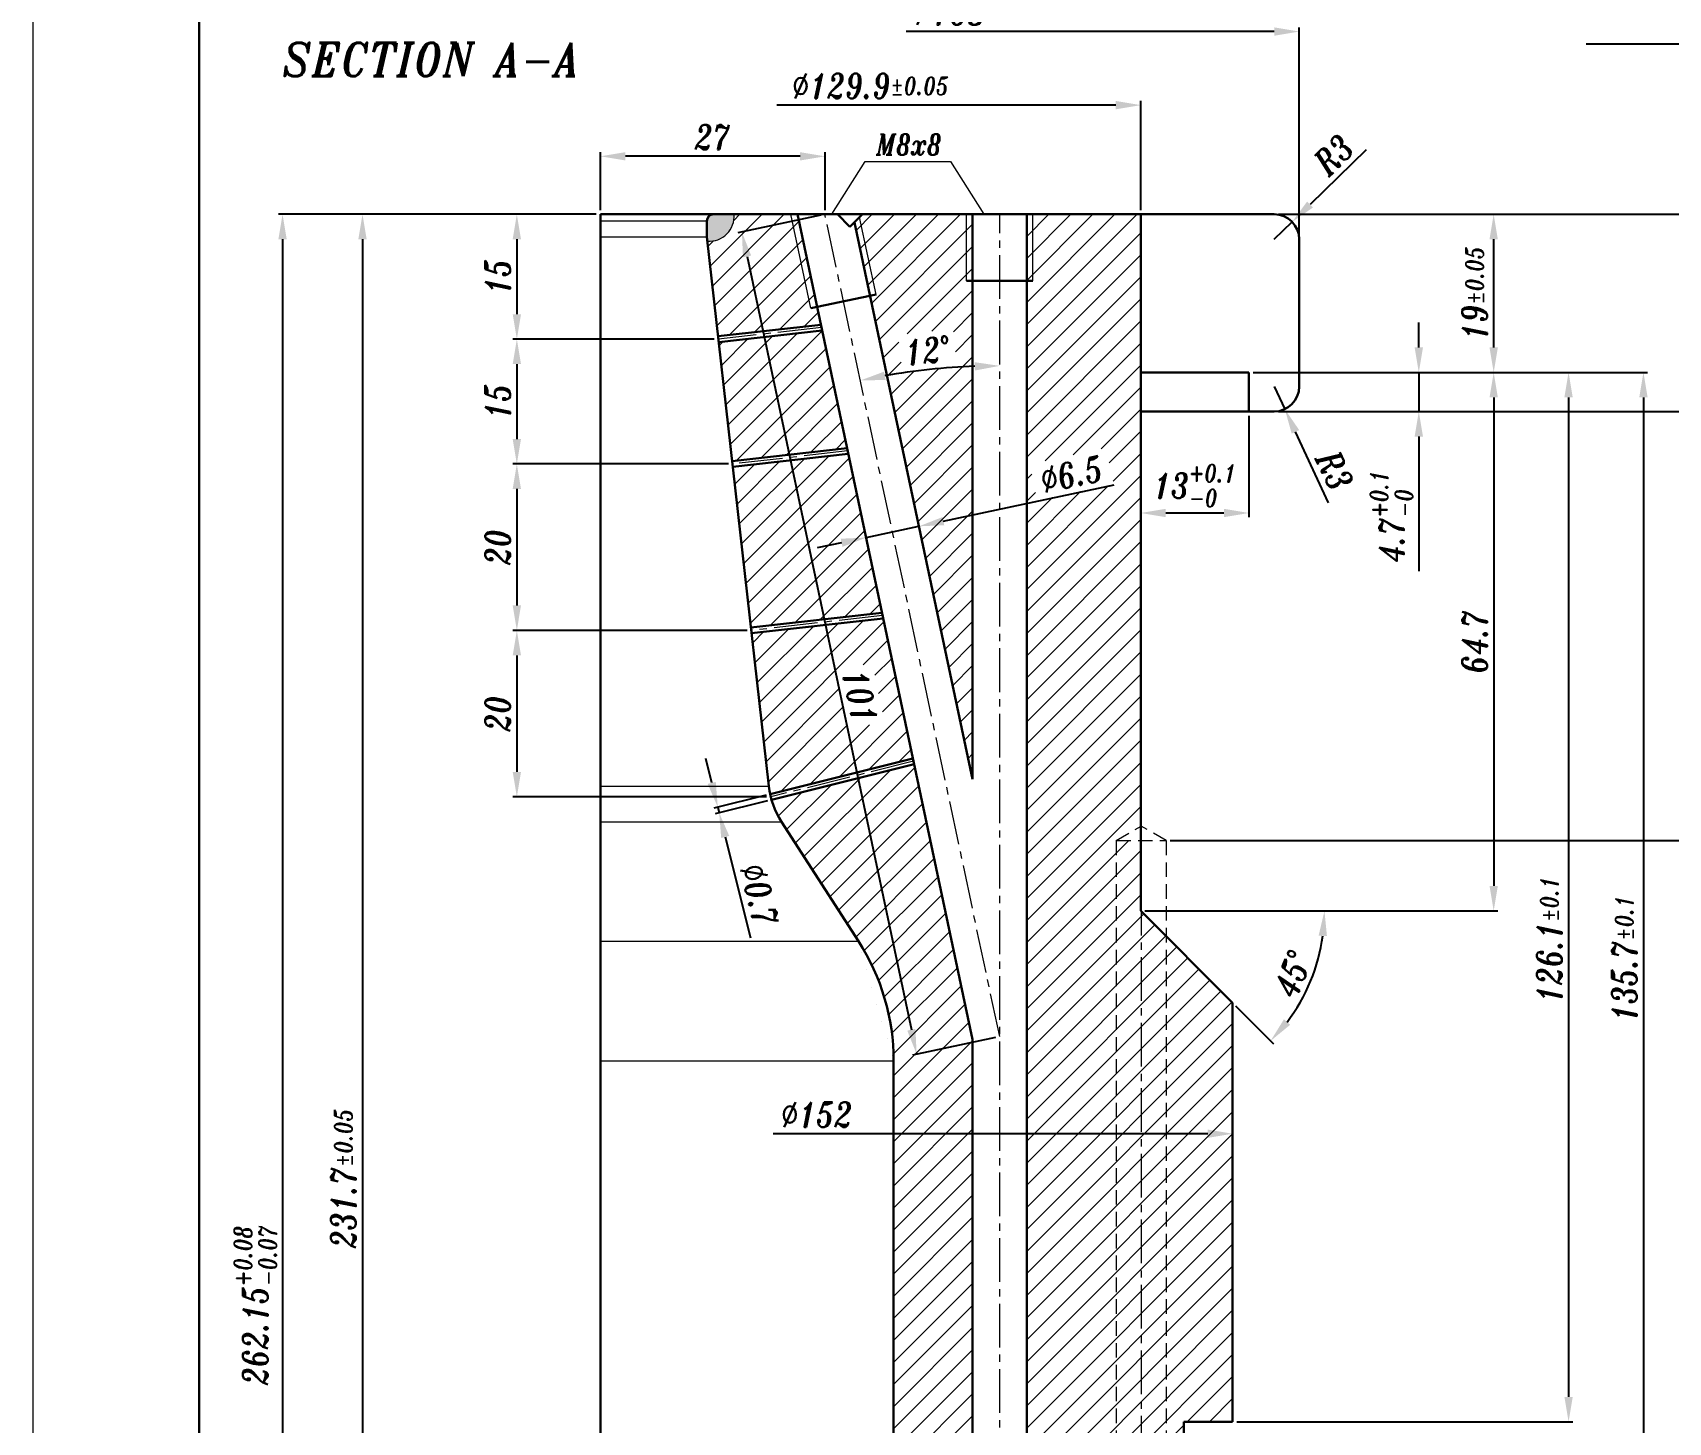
# Model space of a CAD drawing. Extents: x 11 to 1146, y -94 to 506.
# Drawn here: x 11.5 to 208.1, y 134.3 to 301.3 of the extents above; entities that cross this region are included whole.
import ezdxf
from ezdxf import colors
from ezdxf.entities.mleader import LeaderData, LeaderLine
from ezdxf.math import Vec2, Vec3

# ---------------------------------------------------------------- set-up
doc = ezdxf.new("R2010")
doc.units = 0
doc.header["$LTSCALE"] = 7
doc.header["$MEASUREMENT"] = 0
doc.linetypes.add('CENTER2', pattern=[1.125, 0.75, -0.125, 0.125, -0.125])
doc.linetypes.add('HIDDEN', pattern=[0.375, 0.25, -0.125])
doc.layers.get('0').update_dxf_attribs({"linetype": 'CONTINUOUS', "lineweight": 15})
for name, color, linetype, lineweight in [('1', 1, 'CENTER2', 15), ('2', 2, 'HIDDEN', 15), ('3', 3, 'CONTINUOUS', 30), ('8', 252, 'CONTINUOUS', 15), ('ENGLISH', 252, 'CONTINUOUS', 18)]:
    doc.layers.add(name, color=color, linetype=linetype, lineweight=lineweight)
doc.styles.add('ITALICT', font='ITALICT.shx', dxfattribs={"width": 0.8, "height": 3})
doc.styles.get("Standard").update_dxf_attribs({"font": 'isocp.shx', "height": 3})
doc.dimstyles.get("Standard").update_dxf_attribs({"dimtxt": 3, "dimasz": 3, "dimexe": 0.5, "dimexo": 0.5, "dimgap": 0.8, "dimtad": 1, "dimdsep": 46, "dimtxsty": 'ITALICT', "dimcen": 0.09, "dimazin": 2, "dimtfac": 1, "dimtmove": 0, "dimatfit": 3, "dimfxl": 1, "dimtolj": 1, "dimtzin": 0, "dimarcsym": 0})

# ---------------------------------------------------------------- blocks, each defined once
blk = doc.blocks.new('*D13')
at = {"color": 0, "lineweight": -2, "transparency": 16777216}
for p, q in [((79.23, 279.47), (69.19, 279.47)), ((69.69, 276.47), (69.69, 267.47)), ((93.41, 264.47), (69.19, 264.47))]:
    blk.add_line(p, q, dxfattribs=at)
at = {"color": 0, "transparency": 16777216}
for points in [[(69.19, 276.47), (70.19, 276.47), (69.69, 279.47)], [(69.19, 267.47), (70.19, 267.47), (69.69, 264.47)]]:
    blk.add_solid(points, dxfattribs=at)
at = {"color": 0, "transparency": 16777216, "insert": (67.39, 271.97), "char_height": 3, "attachment_point": 5, "rotation": 90, "style": 'ITALICT'}
blk.add_mtext('\\A1;15', dxfattribs=at)
blk = doc.blocks.new('*D14')
at = {"color": 0, "lineweight": -2, "transparency": 16777216}
for p, q in [((93.41, 264.47), (69.19, 264.47)), ((69.69, 261.47), (69.69, 252.47)), ((95.11, 249.47), (69.19, 249.47))]:
    blk.add_line(p, q, dxfattribs=at)
at = {"color": 0, "transparency": 16777216}
for points in [[(69.19, 261.47), (70.19, 261.47), (69.69, 264.47)], [(69.19, 252.47), (70.19, 252.47), (69.69, 249.47)]]:
    blk.add_solid(points, dxfattribs=at)
at = {"color": 0, "transparency": 16777216, "insert": (67.39, 256.97), "char_height": 3, "attachment_point": 5, "rotation": 90, "style": 'ITALICT'}
blk.add_mtext('\\A1;15', dxfattribs=at)
blk = doc.blocks.new('*D15')
at = {"color": 0, "lineweight": -2, "transparency": 16777216}
for p, q in [((95.11, 249.47), (69.19, 249.47)), ((69.69, 246.47), (69.69, 232.47)), ((97.37, 229.47), (69.19, 229.47))]:
    blk.add_line(p, q, dxfattribs=at)
at = {"color": 0, "transparency": 16777216}
for points in [[(69.19, 246.47), (70.19, 246.47), (69.69, 249.47)], [(69.19, 232.47), (70.19, 232.47), (69.69, 229.47)]]:
    blk.add_solid(points, dxfattribs=at)
at = {"color": 0, "transparency": 16777216, "insert": (67.39, 239.47), "char_height": 3, "attachment_point": 5, "rotation": 90, "style": 'ITALICT'}
blk.add_mtext('\\A1;20', dxfattribs=at)
blk = doc.blocks.new('*D16')
at = {"color": 0, "lineweight": -2, "transparency": 16777216}
for p, q in [((97.37, 229.47), (69.19, 229.47)), ((69.69, 226.47), (69.69, 212.47)), ((99.71, 209.47), (69.19, 209.47))]:
    blk.add_line(p, q, dxfattribs=at)
at = {"color": 0, "transparency": 16777216}
for points in [[(69.19, 226.47), (70.19, 226.47), (69.69, 229.47)], [(69.19, 212.47), (70.19, 212.47), (69.69, 209.47)]]:
    blk.add_solid(points, dxfattribs=at)
at = {"color": 0, "transparency": 16777216, "insert": (67.39, 219.47), "char_height": 3, "attachment_point": 5, "rotation": 90, "style": 'ITALICT'}
blk.add_mtext('\\A1;20', dxfattribs=at)
blk = doc.blocks.new('*D19')
at = {"color": 0, "lineweight": -2, "transparency": 16777216}
for p, q in [((157.68, 255.27), (157.68, 243.08)), ((147.68, 243.58), (154.68, 243.58))]:
    blk.add_line(p, q, dxfattribs=at)
at = {"color": 0, "transparency": 16777216}
for points in [[(147.68, 244.08), (147.68, 243.08), (144.68, 243.58)], [(154.68, 244.08), (154.68, 243.08), (157.68, 243.58)]]:
    blk.add_solid(points, dxfattribs=at)
at = {"color": 0, "transparency": 16777216, "insert": (151.18, 246.87), "char_height": 3, "attachment_point": 5, "style": 'ITALICT'}
blk.add_mtext('\\A1;13{}{\\H0.71x;\\C3;\\S+0.1^ -0;}', dxfattribs=at)
blk = doc.blocks.new('*D20')
at = {"color": 0, "lineweight": -2, "transparency": 16777216}
for p, q in [((171.77, 287.2), (165.03, 280.65)), ((160.73, 276.47), (162.88, 278.56))]:
    blk.add_line(p, q, dxfattribs=at)
at = {"color": 0, "transparency": 16777216}
blk.add_solid([(164.68, 281.01), (165.38, 280.29), (162.88, 278.56)], dxfattribs=at)
at = {"color": 0, "transparency": 16777216, "insert": (167.87, 286.62), "char_height": 3, "attachment_point": 5, "rotation": 44.194, "style": 'ITALICT'}
blk.add_mtext('\\A1;R3', dxfattribs=at)
blk = doc.blocks.new('*D21')
at = {"color": 0, "lineweight": -2, "transparency": 16777216}
for p, q in [((160.73, 258.77), (162, 256.05)), ((167.26, 244.82), (163.27, 253.34))]:
    blk.add_line(p, q, dxfattribs=at)
at = {"color": 0, "transparency": 16777216}
blk.add_solid([(163.72, 253.55), (162.82, 253.12), (162, 256.05)], dxfattribs=at)
at = {"color": 0, "transparency": 16777216, "insert": (167.98, 248.7), "char_height": 3, "attachment_point": 5, "rotation": 295.1049, "style": 'ITALICT'}
blk.add_mtext('\\A1;R3', dxfattribs=at)
blk = doc.blocks.new('*D22')
at = {"color": 0, "lineweight": -2, "transparency": 16777216}
for p, q in [((178.1, 263.47), (178.1, 266.47)), ((158.18, 260.47), (178.6, 260.47)), ((178.1, 260.47), (178.1, 255.77)), ((161.23, 255.77), (178.6, 255.77)), ((178.1, 252.77), (178.1, 236.58))]:
    blk.add_line(p, q, dxfattribs=at)
at = {"color": 0, "transparency": 16777216}
for points in [[(177.6, 263.47), (178.6, 263.47), (178.1, 260.47)], [(177.6, 252.77), (178.6, 252.77), (178.1, 255.77)]]:
    blk.add_solid(points, dxfattribs=at)
at = {"color": 0, "transparency": 16777216, "insert": (174.82, 243.17), "char_height": 3, "attachment_point": 5, "rotation": 90, "style": 'ITALICT'}
blk.add_mtext('\\A1;4.7{}{\\H0.71x;\\C3;\\S+0.1^ -0;}', dxfattribs=at)
blk = doc.blocks.new('*D23')
at = {"color": 0, "lineweight": -2, "transparency": 16777216}
for p, q in [((161.23, 279.47), (214.6, 279.47)), ((214.1, 276.47), (214.1, 258.77)), ((161.23, 255.77), (214.6, 255.77))]:
    blk.add_line(p, q, dxfattribs=at)
at = {"color": 0, "transparency": 16777216}
for points in [[(213.6, 276.47), (214.6, 276.47), (214.1, 279.47)], [(213.6, 258.77), (214.6, 258.77), (214.1, 255.77)]]:
    blk.add_solid(points, dxfattribs=at)
at = {"color": 0, "transparency": 16777216, "insert": (211.8, 267.62), "char_height": 3, "attachment_point": 5, "rotation": 90, "style": 'ITALICT'}
blk.add_mtext('\\A1;23.7{}{\\H0.71x;\\C3;%%p0.05}', dxfattribs=at)
blk = doc.blocks.new('*D24')
at = {"color": 0, "lineweight": -2, "transparency": 16777216}
for p, q in [((158.18, 260.47), (187.6, 260.47)), ((187.1, 257.47), (187.1, 198.77)), ((145.18, 195.77), (187.6, 195.77))]:
    blk.add_line(p, q, dxfattribs=at)
at = {"color": 0, "transparency": 16777216}
for points in [[(186.6, 257.47), (187.6, 257.47), (187.1, 260.47)], [(186.6, 198.77), (187.6, 198.77), (187.1, 195.77)]]:
    blk.add_solid(points, dxfattribs=at)
at = {"color": 0, "transparency": 16777216, "insert": (184.8, 228.12), "char_height": 3, "attachment_point": 5, "rotation": 90, "style": 'ITALICT'}
blk.add_mtext('\\A1;64.7', dxfattribs=at)
blk = doc.blocks.new('*D25')
at = {"color": 0, "lineweight": -2, "transparency": 16777216}
for p, q in [((155.79, 195.77), (167.26, 195.77)), ((156.08, 184.36), (160.65, 179.8))]:
    blk.add_line(p, q, dxfattribs=at)
blk.add_arc((144.68, 195.77), 22.09, 322.7882, 352.2118, dxfattribs=at)
at = {"color": 0, "transparency": 16777216}
for points in [[(166.06, 192.81), (167.06, 192.74), (166.76, 195.77)], [(162.64, 182.08), (161.89, 182.74), (160.29, 180.15)]]:
    blk.add_solid(points, dxfattribs=at)
at = {"color": 0, "transparency": 16777216, "insert": (162.96, 188.2), "char_height": 3, "attachment_point": 5, "rotation": 67.5, "style": 'ITALICT'}
blk.add_mtext('\\A1;45°', dxfattribs=at)
blk = doc.blocks.new('*D26')
at = {"color": 0, "lineweight": -2, "transparency": 16777216}
for p, q in [((158.18, 260.47), (196.6, 260.47)), ((196.1, 257.47), (196.1, 137.37)), ((156.23, 134.37), (196.6, 134.37))]:
    blk.add_line(p, q, dxfattribs=at)
at = {"color": 0, "transparency": 16777216}
for points in [[(195.6, 257.47), (196.6, 257.47), (196.1, 260.47)], [(195.6, 137.37), (196.6, 137.37), (196.1, 134.37)]]:
    blk.add_solid(points, dxfattribs=at)
at = {"color": 0, "transparency": 16777216, "insert": (193.8, 192.31), "char_height": 3, "attachment_point": 5, "rotation": 90, "style": 'ITALICT'}
blk.add_mtext('\\A1;126.1{}{\\H0.71x;\\C3;%%p0.1}', dxfattribs=at)
blk = doc.blocks.new('*D27')
at = {"color": 0, "lineweight": -2, "transparency": 16777216}
for p, q in [((158.18, 260.47), (205.6, 260.47)), ((205.1, 257.47), (205.1, 127.77)), ((165.38, 124.77), (205.6, 124.77))]:
    blk.add_line(p, q, dxfattribs=at)
at = {"color": 0, "transparency": 16777216}
for points in [[(204.6, 257.47), (205.6, 257.47), (205.1, 260.47)], [(204.6, 127.77), (205.6, 127.77), (205.1, 124.77)]]:
    blk.add_solid(points, dxfattribs=at)
at = {"color": 0, "transparency": 16777216, "insert": (202.8, 190.04), "char_height": 3, "attachment_point": 5, "rotation": 90, "style": 'ITALICT'}
blk.add_mtext('\\A1;135.7{}{\\H0.71x;\\C3;%%p0.1}', dxfattribs=at)
blk = doc.blocks.new('*D29')
at = {"color": 0, "lineweight": -2, "transparency": 16777216}
for p, q in [((74.19, 279.47), (50.64, 279.47)), ((51.14, 276.47), (51.14, 50.77)), ((79.23, 47.77), (50.64, 47.77))]:
    blk.add_line(p, q, dxfattribs=at)
at = {"color": 0, "transparency": 16777216}
for points in [[(50.64, 276.47), (51.64, 276.47), (51.14, 279.47)], [(50.64, 50.77), (51.64, 50.77), (51.14, 47.77)]]:
    blk.add_solid(points, dxfattribs=at)
at = {"color": 0, "transparency": 16777216, "insert": (48.84, 163.62), "char_height": 3, "attachment_point": 5, "rotation": 90, "style": 'ITALICT'}
blk.add_mtext('\\A1;231.7{}{\\H0.71x;\\C3;%%p0.05}', dxfattribs=at)
blk = doc.blocks.new('*D43')
at = {"color": 0, "lineweight": -2, "transparency": 16777216}
for p, q in [((50.64, 279.47), (41.03, 279.47)), ((41.53, 276.47), (41.53, 20.32)), ((79.23, 17.32), (41.03, 17.32))]:
    blk.add_line(p, q, dxfattribs=at)
at = {"color": 0, "transparency": 16777216}
for points in [[(41.03, 276.47), (42.03, 276.47), (41.53, 279.47)], [(41.03, 20.32), (42.03, 20.32), (41.53, 17.32)]]:
    blk.add_solid(points, dxfattribs=at)
at = {"color": 0, "transparency": 16777216, "insert": (38.25, 148.39), "char_height": 3, "attachment_point": 5, "rotation": 90, "style": 'ITALICT'}
blk.add_mtext('\\A1;262.15{}{\\H0.71x;\\C3;\\S+0.08^ -0.07;}', dxfattribs=at)
blk = doc.blocks.new('*D45')
at = {"color": 0, "lineweight": -2, "transparency": 16777216}
blk.add_line((152.73, 168.99), (100.49, 168.99), dxfattribs=at)
at = {"color": 0, "transparency": 16777216}
blk.add_solid([(152.73, 169.49), (152.73, 168.49), (155.73, 168.99)], dxfattribs=at)
at = {"color": 0, "transparency": 16777216, "insert": (105.74, 171.29), "char_height": 3, "attachment_point": 5, "style": 'ITALICT'}
blk.add_mtext('\\A1;%%c152', dxfattribs=at)
blk = doc.blocks.new('*D46')
at = {"color": 0, "lineweight": -2, "transparency": 16777216}
for p, q in [((144.68, 279.97), (144.68, 293.09)), ((141.68, 292.59), (100.93, 292.59))]:
    blk.add_line(p, q, dxfattribs=at)
at = {"color": 0, "transparency": 16777216}
blk.add_solid([(141.68, 293.09), (141.68, 292.09), (144.68, 292.59)], dxfattribs=at)
at = {"color": 0, "transparency": 16777216, "insert": (112.2, 294.89), "char_height": 3, "attachment_point": 5, "style": 'ITALICT'}
blk.add_mtext('\\A1;%%c129.9{}{\\H0.71x;\\C3;%%p0.05}', dxfattribs=at)
blk = doc.blocks.new('*D47')
at = {"color": 0, "lineweight": -2, "transparency": 16777216}
for p, q in [((160.73, 301.43), (116.47, 301.43)), ((163.73, 276.97), (163.73, 301.93))]:
    blk.add_line(p, q, dxfattribs=at)
at = {"color": 0, "transparency": 16777216}
blk.add_solid([(160.73, 301.93), (160.73, 300.93), (163.73, 301.43)], dxfattribs=at)
at = {"color": 0, "transparency": 16777216, "insert": (121.73, 303.73), "char_height": 3, "attachment_point": 5, "style": 'ITALICT'}
blk.add_mtext('\\A1;%%c168', dxfattribs=at)
blk = doc.blocks.new('*D48')
at = {"color": 0, "lineweight": -2, "transparency": 16777216}
for p, q in [((79.73, 279.97), (79.73, 286.94)), ((103.73, 286.44), (82.73, 286.44)), ((106.73, 279.97), (106.73, 286.94))]:
    blk.add_line(p, q, dxfattribs=at)
at = {"color": 0, "transparency": 16777216}
for points in [[(82.73, 286.94), (82.73, 285.94), (79.73, 286.44)], [(103.73, 286.94), (103.73, 285.94), (106.73, 286.44)]]:
    blk.add_solid(points, dxfattribs=at)
at = {"color": 0, "transparency": 16777216, "insert": (93.23, 288.74), "char_height": 3, "attachment_point": 5, "style": 'ITALICT'}
blk.add_mtext('\\A1;27', dxfattribs=at)
blk = doc.blocks.new('*D58')
at = {"color": 0, "lineweight": -2, "transparency": 16777216}
for p, q in [((106.24, 279.36), (96.25, 277.24)), ((97.36, 274.41), (117.11, 181.48)), ((127.24, 180.57), (117.25, 178.44))]:
    blk.add_line(p, q, dxfattribs=at)
at = {"color": 0, "transparency": 16777216}
for points in [[(97.85, 274.51), (96.87, 274.31), (96.74, 277.34)], [(117.6, 181.59), (116.62, 181.38), (117.74, 178.55)]]:
    blk.add_solid(points, dxfattribs=at)
at = {"color": 0, "transparency": 16777216, "insert": (110.94, 221.58), "char_height": 3, "attachment_point": 5, "rotation": 282, "style": 'ITALICT'}
blk.add_mtext('\\A1;101', dxfattribs=at)
blk = doc.blocks.new('*D71')
at = {"color": 0, "lineweight": -2, "transparency": 16777216}
for p, q in [((161.23, 279.47), (187.6, 279.47)), ((187.1, 263.47), (187.1, 276.47)), ((158.18, 260.47), (187.6, 260.47))]:
    blk.add_line(p, q, dxfattribs=at)
at = {"color": 0, "transparency": 16777216}
for points in [[(186.6, 276.47), (187.6, 276.47), (187.1, 279.47)], [(186.6, 263.47), (187.6, 263.47), (187.1, 260.47)]]:
    blk.add_solid(points, dxfattribs=at)
at = {"color": 0, "transparency": 16777216, "insert": (184.8, 269.97), "char_height": 3, "attachment_point": 5, "rotation": 90, "style": 'ITALICT'}
blk.add_mtext('\\A1;19{}{\\H0.71x;\\C3;%%p0.05}', dxfattribs=at)
blk = doc.blocks.new('*D94')
at = {"color": 0, "lineweight": -2, "transparency": 16777216}
for p, q in [((148.23, 204.22), (212.8, 204.22)), ((212.3, 20.32), (212.3, 201.22)), ((147.38, 17.32), (212.8, 17.32))]:
    blk.add_line(p, q, dxfattribs=at)
at = {"color": 0, "transparency": 16777216}
for points in [[(211.8, 201.22), (212.8, 201.22), (212.3, 204.22)], [(211.8, 20.32), (212.8, 20.32), (212.3, 17.32)]]:
    blk.add_solid(points, dxfattribs=at)
at = {"color": 0, "transparency": 16777216, "insert": (210, 106.26), "char_height": 3, "attachment_point": 5, "rotation": 90, "style": 'ITALICT'}
blk.add_mtext('\\A1;186.9', dxfattribs=at)
blk = doc.blocks.new('*D106')
at = {"color": 0, "linetype": 'ByBlock', "lineweight": -2, "transparency": 16777216}
blk.add_arc((127.73, 180.67), 80.59, 92.1331, 99.8669, dxfattribs=at)
at = {"color": 0, "transparency": 16777216}
for points in [[(124.72, 261.7), (124.74, 260.7), (127.73, 261.26)], [(114.01, 259.57), (113.82, 260.56), (110.97, 259.5)]]:
    blk.add_solid(points, dxfattribs=at)
at = {"color": 0, "transparency": 16777216, "insert": (119.06, 263.1), "char_height": 3, "attachment_point": 5, "rotation": 6, "style": 'ITALICT'}
blk.add_mtext('\\A1;12°', dxfattribs=at)
blk = doc.blocks.new('*D107')
at = {"color": 0, "linetype": 'ByBlock', "lineweight": -2, "transparency": 16777216}
for p, q in [((93.11, 211.15), (92.39, 214.06)), ((99.65, 209.69), (93.36, 208.12)), ((99.82, 209.01), (93.53, 207.44)), ((93.84, 208.24), (94.01, 207.56)), ((94.74, 204.65), (97.76, 192.54))]:
    blk.add_line(p, q, dxfattribs=at)
at = {"color": 0, "transparency": 16777216}
for points in [[(93.6, 211.27), (92.63, 211.03), (93.84, 208.24)], [(95.22, 204.77), (94.25, 204.53), (94.01, 207.56)]]:
    blk.add_solid(points, dxfattribs=at)
at = {"color": 0, "transparency": 16777216, "insert": (98.84, 197.69), "char_height": 3, "attachment_point": 5, "rotation": 284.0144, "style": 'ITALICT'}
blk.add_mtext('\\A1;%%c0.7', dxfattribs=at)
blk = doc.blocks.new('*D108')
at = {"color": 0, "linetype": 'ByBlock', "lineweight": -2, "transparency": 16777216}
for p, q in [((120.95, 242.6), (141.49, 246.96)), ((111.66, 240.62), (118.02, 241.98)), ((118.03, 241.91), (117.91, 242.46)), ((108.73, 240), (105.79, 239.38)), ((111.67, 240.56), (111.56, 241.11))]:
    blk.add_line(p, q, dxfattribs=at)
at = {"color": 0, "transparency": 16777216}
for points in [[(120.85, 243.09), (121.06, 242.11), (118.02, 241.98)], [(108.62, 240.49), (108.83, 239.51), (111.66, 240.62)]]:
    blk.add_solid(points, dxfattribs=at)
at = {"color": 0, "transparency": 16777216, "insert": (136.37, 248.23), "char_height": 3, "attachment_point": 5, "rotation": 12, "style": 'ITALICT'}
blk.add_mtext('\\A1;%%c6.5', dxfattribs=at)

msp = doc.modelspace()

# ---------------------------------------------------------------- hatches: boundary and pattern name
h = msp.add_hatch(color=256)
h.dxf.hatch_style = 1
h.paths.add_polyline_path([(95.801, 279.4683), (93.3259, 279.4683, 0.41421356), (92.5259, 278.6683), (92.5259, 276.7683), (92.5852, 276.2424, 0.45984291)])
at = {"layer": '8'}
h = msp.add_hatch(dxfattribs=at)
h.set_pattern_fill('ANSI31', color=256, scale=15)
edge = h.paths.add_edge_path()
edge.add_line((102.6365, 279.4683), (95.801, 279.4683))
edge.add_arc((92.8102, 279.2339), 3, -94.300364, 4.479641, ccw=False)
edge.add_line((92.5852, 276.2424), (93.875, 264.816))
edge.add_line((93.875, 264.816), (106.2215, 266.2097))
edge.add_line((106.2215, 266.2097), (105.7681, 268.3425))
edge.add_line((105.7681, 268.3425), (105.0345, 268.1866))
edge.add_line((105.0345, 268.1866), (102.6365, 279.4683))
h.paths.add_polyline_path([(103.4033, 279.4683), (102.6365, 279.4683), (105.0345, 268.1866), (105.7681, 268.3425)], flags=17)
h.paths.add_polyline_path([(110.8872, 279.1296), (110.2549, 278.4973), (112.1261, 269.6939), (112.8597, 269.8499)])
h.paths.add_polyline_path([(124.4759, 279.4683), (123.7259, 279.4683), (123.7259, 271.4683), (124.4759, 271.4683)], flags=17)
h.paths.add_polyline_path([(131.7259, 279.4683), (130.9759, 279.4683), (130.9759, 271.4683), (131.7259, 271.4683)], flags=17)
h.paths.add_polyline_path([(124.4759, 271.4683), (123.7259, 271.4683), (123.7259, 279.4683), (111.2259, 279.4683), (110.8872, 279.1296), (112.8597, 269.8499), (112.1261, 269.6939), (124.4759, 211.5927)])
h.paths.add_polyline_path([(106.3677, 265.5218), (93.9536, 264.1205), (95.5682, 249.816), (109.3748, 251.3745)])
h.paths.add_polyline_path([(109.521, 250.6866), (95.6467, 249.1205), (97.8258, 229.816), (113.5792, 231.5943)])
edge = h.paths.add_edge_path()
edge.add_line((113.7254, 230.9063), (97.9043, 229.1205))
edge.add_line((97.9043, 229.1205), (99.9759, 210.7683))
edge.add_arc((109.9128, 211.8899), 10, 186.440218, 192.00868)
edge.add_line((100.1316, 209.8093), (117.299, 214.0942))
edge.add_line((117.299, 214.0942), (113.7254, 230.9063))
h.paths.add_polyline_path([(144.6759, 279.4683), (131.7259, 279.4683), (131.7259, 271.4683), (130.9759, 271.4683), (130.9759, 25.3183), (131.7259, 25.3183), (131.7259, 17.3183), (141.7259, 17.3183), (141.7259, 120.7683), (135.8759, 120.7683), (135.8759, 121.5183), (134.8759, 121.5183), (132.9995, 124.7683), (134.8759, 128.0183), (135.8759, 128.0183), (135.8759, 128.7683), (141.7259, 128.7683), (141.7259, 204.2183), (144.6759, 205.9214)])
edge = h.paths.add_edge_path()
edge.add_line((117.4446, 213.4091), (100.3011, 209.1302))
edge.add_arc((109.9128, 211.8899), 10, 196.020204, 212.789518)
edge.add_line((101.5061, 206.4744), (110.7535, 192.1194))
edge.add_arc((88.4759, 177.7683), 26.5, 0, 32.789518, ccw=False)
edge.add_line((114.9759, 177.7683), (114.9759, 65.2683))
edge.add_arc((59.8228, 65.2683), 55.1531, -15.382708, 0, ccw=False)
edge.add_arc((112.1259, 47.7683), 3, -20.00002, 73.058825, ccw=False)
edge.add_line((114.945, 46.7422), (120.856, 44.5908))
edge.add_line((120.856, 44.5908), (124.4759, 43.2732))
edge.add_line((124.4759, 43.2732), (124.4759, 180.3294))
edge.add_line((124.4759, 180.3294), (117.4446, 213.4091))
h.paths.add_polyline_path([(141.7259, 121.5183), (135.8759, 121.5183), (135.8759, 120.7683), (141.7259, 120.7683)], flags=17)
h.paths.add_polyline_path([(141.7259, 128.7683), (135.8759, 128.7683), (135.8759, 128.0183), (141.7259, 128.0183)], flags=17)
h.paths.add_polyline_path([(144.7259, 128.7683), (141.7259, 128.7683), (141.7259, 128.0183), (144.7259, 128.0183)])
h.paths.add_polyline_path([(147.7259, 128.7683), (144.7259, 128.7683), (144.7259, 128.0183), (147.7259, 128.0183)])
h.paths.add_polyline_path([(149.8759, 128.7683), (147.7259, 128.7683), (147.7259, 128.0183), (149.8759, 128.0183)])
h.paths.add_polyline_path([(149.8759, 121.5183), (147.7259, 121.5183), (147.7259, 120.7683), (149.8759, 120.7683)])
h.paths.add_polyline_path([(147.7259, 121.5183), (144.7259, 121.5183), (144.7259, 120.7683), (147.7259, 120.7683)])
h.paths.add_polyline_path([(144.7259, 121.5183), (141.7259, 121.5183), (141.7259, 120.7683), (144.7259, 120.7683)])
h.paths.add_polyline_path([(144.7259, 195.7183), (144.6759, 195.7683), (144.6759, 204.2183), (141.7259, 204.2183), (141.7259, 128.7683), (144.7259, 128.7683)])
h.paths.add_polyline_path([(147.7259, 192.7183), (144.7259, 195.7183), (144.7259, 128.7683), (147.7259, 128.7683)])
h.paths.add_polyline_path([(155.7259, 184.7183), (147.7259, 192.7183), (147.7259, 128.7683), (149.8759, 128.7683), (149.8759, 134.3683), (155.7259, 134.3683)])
h.paths.add_polyline_path([(144.7259, 120.7683), (141.7259, 120.7683), (141.7259, 17.3183), (144.7259, 17.3183)])
edge = h.paths.add_edge_path()
edge.add_line((147.7259, 120.7683), (144.7259, 120.7683))
edge.add_line((144.7259, 120.7683), (144.7259, 17.3183))
edge.add_line((144.7259, 17.3183), (146.8759, 17.3183))
edge.add_arc((146.8759, 20.3183), 3, 270, 286.45925)
edge.add_line((147.7259, 17.4412), (147.7259, 120.7683))
edge = h.paths.add_edge_path()
edge.add_line((149.8759, 120.7683), (147.7259, 120.7683))
edge.add_line((147.7259, 120.7683), (147.7259, 17.4412))
edge.add_arc((146.8759, 20.3183), 3, 286.45925, 360)
edge.add_line((149.8759, 20.3183), (149.8759, 120.7683))
h.paths.add_polyline_path([(131.7259, 25.3183), (130.9759, 25.3183), (130.9759, 17.3183), (131.7259, 17.3183)], flags=17)
h.paths.add_polyline_path([(124.4759, 25.3183), (123.7259, 25.3183), (123.7259, 17.3183), (124.4759, 17.3183)])
edge = h.paths.add_edge_path()
edge.add_line((123.7259, 25.3183), (124.4759, 25.3183))
edge.add_line((124.4759, 25.3183), (124.4759, 29.8628))
edge.add_line((124.4759, 29.8628), (117.2629, 27.2375))
edge.add_arc((117.7759, 25.8279), 1.5, 110, 180)
edge.add_line((116.2759, 25.8279), (116.2759, 19.5185))
edge.add_arc((117.2759, 19.5185), 1, 180, 250)
edge.add_line((116.9339, 18.5788), (120.3971, 17.3183))
edge.add_line((120.3971, 17.3183), (123.7259, 17.3183))
edge.add_line((123.7259, 17.3183), (123.7259, 25.3183))
h.paths.add_polyline_path([(135.4904, 29.0585), (136.763, 21.8412), (141.1946, 22.6227), (139.922, 29.8399)], flags=16)
h.paths.add_polyline_path([(136.2083, 103.5777), (141.4797, 103.5777), (141.4797, 108.0777), (136.2083, 108.0777)], flags=16)
h.paths.add_polyline_path([(136.2973, 112.5777), (141.4545, 112.5777), (141.4545, 117.0777), (136.2973, 117.0777)], flags=16)
h.paths.add_polyline_path([(107.9896, 224.6413), (109.4896, 217.5846), (113.8912, 218.5202), (112.3913, 225.5769)], flags=16)
h.paths.add_polyline_path([(132.2504, 245.0516), (141.431, 247.003), (140.4954, 251.4046), (131.3148, 249.4532)], flags=16)
h.paths.add_polyline_path([(115.994, 260.5173), (122.6004, 261.2117), (122.1301, 265.687), (115.5236, 264.9926)], flags=16)

# ---------------------------------------------------------------- linework, layer by layer
for p, q in [((11.4997, 506.465), (11.4997, -94.1371)), ((107.5429, 279.4683), (111.5722, 285.8246)), ((111.5722, 285.8246), (121.8098, 285.8246)), ((121.8098, 285.8246), (125.7997, 279.4683)), ((105.0345, 268.1866), (102.6365, 279.4683)), ((123.7259, 271.4683), (123.7259, 279.4683)), ((131.7259, 271.4683), (131.7259, 279.4683)), ((112.8597, 269.8499), (110.8872, 279.1296))]:
    msp.add_line(p, q)
msp.add_arc((92.8102, 279.2339), 3, 265.699636, 4.479641)
at = {"layer": '1'}
for p, q in [((127.7259, 180.671), (106.7259, 279.4683)), ((127.7259, 17.3183), (127.7259, 279.4683)), ((106.2946, 265.8657), (93.9143, 264.4683)), ((109.4479, 251.0305), (95.6075, 249.4683)), ((113.6523, 231.2503), (97.8651, 229.4683)), ((117.3718, 213.7517), (100.2104, 209.4683)), ((144.7259, 205.9503), (144.7259, 17.3183))]:
    msp.add_line(p, q, dxfattribs=at)
at = {"layer": '2'}
for p, q in [((141.7259, 204.2183), (144.7259, 205.9503)), ((147.7259, 204.2183), (144.7259, 205.9503)), ((141.7259, 204.2183), (147.7259, 204.2183)), ((141.7259, 204.2183), (141.7259, 17.3183)), ((147.7259, 204.2183), (147.7259, 17.4412))]:
    msp.add_line(p, q, dxfattribs=at)
at = {"layer": '3'}
for p, q in [((31.4997, 501.465), (31.4997, -89.1371)), ((79.7259, 279.4683), (79.7259, 17.3183)), ((79.7259, 279.4683), (160.7259, 279.4683)), ((124.4759, 180.3294), (103.4033, 279.4683)), ((109.7259, 277.9683), (108.2259, 279.4683)), ((109.7259, 277.9683), (111.2259, 279.4683)), ((124.4759, 211.5927), (124.4759, 279.4683)), ((130.9759, 17.3183), (130.9759, 279.4683)), ((144.6759, 279.4683), (144.6759, 195.7683)), ((92.5259, 278.6683), (92.5259, 276.7683)), ((124.4759, 211.5927), (110.2549, 278.4973)), ((92.5259, 276.7683), (99.9759, 210.7683)), ((163.7259, 276.4683), (163.7259, 258.7683)), ((123.7259, 271.4683), (131.7259, 271.4683)), ((105.0345, 268.1866), (112.8597, 269.8499)), ((106.2215, 266.2097), (93.875, 264.816)), ((106.3677, 265.5218), (93.9536, 264.1205)), ((144.6759, 260.4683), (157.6759, 260.4683)), ((157.6759, 260.4683), (157.6759, 255.7683)), ((144.6759, 255.7683), (160.7259, 255.7683)), ((109.3748, 251.3745), (95.5682, 249.816)), ((109.521, 250.6866), (95.6467, 249.1205)), ((113.5792, 231.5943), (97.8258, 229.816)), ((113.7254, 230.9063), (97.9043, 229.1205)), ((117.299, 214.0942), (100.1316, 209.8093)), ((117.4446, 213.4091), (100.3011, 209.1302)), ((101.5061, 206.4744), (110.7535, 192.1194)), ((144.6759, 195.7683), (155.7259, 184.7183)), ((155.7259, 184.7183), (155.7259, 134.3683)), ((124.4759, 43.2732), (124.4759, 180.3294)), ((114.9759, 177.7683), (114.9759, 65.2683)), ((149.8759, 134.3683), (155.7259, 134.3683)), ((149.8759, 134.3683), (149.8759, 20.3183))]:
    msp.add_line(p, q, dxfattribs=at)
for centre, radius, start, end in [((93.3259, 278.6683), 0.8, 90, 180), ((160.7259, 276.4683), 3, 0, 90), ((160.7259, 258.7683), 3, 270, 0), ((109.9128, 211.8899), 10, 186.440218, 212.789518), ((88.4759, 177.7683), 26.5, 0, 32.789518)]:
    msp.add_arc(centre, radius, start, end, dxfattribs=at)
at = {"layer": '8'}
for p, q in [((79.7259, 278.6683), (92.5259, 278.6683)), ((79.7259, 276.7683), (92.5259, 276.7683)), ((79.7259, 210.7683), (99.9759, 210.7683)), ((79.7259, 206.4744), (101.5061, 206.4744)), ((79.7259, 192.1194), (110.7535, 192.1194)), ((79.7259, 177.7683), (114.9759, 177.7683))]:
    msp.add_line(p, q, dxfattribs=at)

# ---------------------------------------------------------------- texts
at = {"style": 'ITALICT', "width": 0.8}
msp.add_text('M8x8', height=2.5, dxfattribs=at).set_placement((112.8879, 286.6087))
at = {"layer": 'ENGLISH', "linetype": 'Continuous', "style": 'ITALICT', "width": 0.9}
msp.add_text('SECTION A-A', height=4, dxfattribs=at).set_placement((41.4945, 296.0781))

# ---------------------------------------------------------------- dimensions: what is measured, and where the dimension line sits
for base, p1, p2, text, override, picture, middle in [((79.7259, 301.4279), (163.7259, 276.4683), (79.7259, 279.4683), '%%c<>', {"dimlfac": 2, "dimse2": 1, "dimsd2": 1}, '*D47', (121.7259, 303.7279)), ((79.7259, 292.5897), (144.6759, 279.4683), (79.7259, 279.4683), '%%c<>{}{\\H0.71x;\\C3;%%p0.05}', {"dimlfac": 2, "dimse2": 1, "dimsd2": 1, "dimtp": 0.05, "dimtm": 0.05}, '*D46', (112.2009, 294.8897)), ((157.6759, 243.5814), (144.6759, 243.5814), (157.6759, 255.7683), '<>{}{\\H0.71x;\\C3;\\S+0.1^ -0;}', {"dimtp": 0.1, "dimtm": 0}, '*D19', (151.1759, 246.8664))]:
    dim = msp.add_linear_dim(base=base, p1=p1, p2=p2, text=text, dimstyle='Standard', override=override)
    dim.commit()
    dim.dimension.update_dxf_attribs({"geometry": picture, "text_midpoint": middle})
dim = msp.add_linear_dim(base=(79.7259, 286.4408), p1=(106.7259, 279.4683), p2=(79.7259, 279.4683), dimstyle='Standard')
dim.commit()
dim.dimension.update_dxf_attribs({"geometry": '*D48', "text_midpoint": (93.2259, 288.7408)})
for center, mpoint, picture, middle in [((160.7259, 276.4683), (162.8768, 278.5595), '*D20', (167.8698, 286.6218)), ((160.7259, 258.7683), (161.9987, 256.0517), '*D21', (167.9848, 248.6966))]:
    dim = msp.add_radius_dim(center=center, mpoint=mpoint, dimstyle='Standard')
    dim.commit()
    dim.dimension.update_dxf_attribs({"geometry": picture, "text_midpoint": middle})
for base, p1, p2, text, override, picture, middle in [((41.5305, 17.3183), (51.1384, 279.4683), (79.7259, 17.3183), '<>{}{\\H0.71x;\\C3;\\S+0.08^ -0.07;}', {"dimtp": 0.08, "dimtm": 0.07}, '*D43', (41.5305, 148.3933)), ((51.1384, 47.7683), (74.6891, 279.4683), (79.7259, 47.7683), '<>{}{\\H0.71x;\\C3;%%p0.05}', {"dimtp": 0.05, "dimtm": 0.05}, '*D29', (51.1384, 163.6183)), ((214.1032, 255.7683), (160.7259, 279.4683), (160.7259, 255.7683), '<>{}{\\H0.71x;\\C3;%%p0.05}', {"dimtp": 0.05, "dimtm": 0.05, "dimtmove": 0}, '*D23', (214.1032, 267.6183)), ((178.1032, 255.7683), (157.6759, 260.4683), (160.7259, 255.7683), '<>{}{\\H0.71x;\\C3;\\S+0.1^ -0;}', {"dimtp": 0.1, "dimtm": 0, "dimtmove": 0}, '*D22', (178.1032, 243.1734)), ((196.1032, 134.3683), (157.6759, 260.4683), (155.7259, 134.3683), '<>{}{\\H0.71x;\\C3;%%p0.1}', {"dimtp": 0.1, "dimtm": 0.1, "dimtmove": 0}, '*D26', (196.1032, 192.3099)), ((205.1032, 124.7683), (157.6759, 260.4683), (164.8759, 124.7683), '<>{}{\\H0.71x;\\C3;%%p0.1}', {"dimtp": 0.1, "dimtm": 0.1, "dimtmove": 0}, '*D27', (205.1032, 190.0367))]:
    dim = msp.add_linear_dim(base=base, p1=p1, p2=p2, angle=90, text=text, dimstyle='Standard', override=override)
    dim.commit()
    dim.dimension.update_dxf_attribs({"geometry": picture, "text_midpoint": middle, "dimtype": 160})
dim = msp.add_linear_dim(base=(69.6891, 264.4683), p1=(79.7259, 279.4683), p2=(93.9143, 264.4683), angle=90, dimstyle='Standard')
dim.commit()
dim.dimension.update_dxf_attribs({"geometry": '*D13', "text_midpoint": (67.3891, 271.9683)})
for base, p1, p2, angle, override, picture, middle, dimtype in [((117.736, 178.5476), (106.7259, 279.4683), (127.7259, 180.671), 282, {"dimdec": 1}, '*D58', (108.6907, 221.1026), 161), ((187.1032, 195.7683), (157.6759, 260.4683), (144.6759, 195.7683), 90, {"dimtmove": 0}, '*D24', (187.1032, 228.1183), 160), ((118.0179, 241.9752), (111.7779, 240.0687), (118.1359, 241.4202), 12, {"dimpost": '%%c<>', "dimarcsym": 1}, '*D108', (136.8511, 245.9784), 161), ((212.3002, 204.2183), (146.8759, 17.3183), (147.7259, 204.2183), 90, {"dimtmove": 0}, '*D94', (212.3002, 106.2554), 160)]:
    dim = msp.add_linear_dim(base=base, p1=p1, p2=p2, angle=angle, dimstyle='Standard', override=override)
    dim.commit()
    dim.dimension.update_dxf_attribs({"geometry": picture, "text_midpoint": middle, "dimtype": dimtype})
dim = msp.add_angular_dim_2l(base=(122.1045, 261.0599), line1=((127.7259, 17.3183), (127.7259, 279.4683)), line2=((127.7259, 180.671), (106.7259, 279.4683)), dimstyle='Standard', override={"dimarcsym": 1})
dim.commit()
dim.dimension.update_dxf_attribs({"geometry": '*D106', "text_midpoint": (119.062, 263.1021)})
dim = msp.add_linear_dim(base=(187.1032, 279.4683), p1=(157.6759, 260.4683), p2=(160.7259, 279.4683), angle=90, text='<>{}{\\H0.71x;\\C3;%%p0.05}', dimstyle='Standard', override={"dimtp": 0.05, "dimtm": 0.05})
dim.commit()
dim.dimension.update_dxf_attribs({"geometry": '*D71', "text_midpoint": (184.8032, 269.9683)})
for base, p1, p2, picture, middle in [((69.6891, 249.4683), (93.9143, 264.4683), (95.6075, 249.4683), '*D14', (67.3891, 256.9683)), ((69.6891, 229.4683), (95.6075, 249.4683), (97.8651, 229.4683), '*D15', (67.3891, 239.4683)), ((69.6891, 209.4683), (97.8651, 229.4683), (100.2104, 209.4683), '*D16', (67.3891, 219.4683))]:
    dim = msp.add_linear_dim(base=base, p1=p1, p2=p2, angle=90, dimstyle='Standard', override={"dimtmove": 1})
    dim.commit()
    dim.dimension.update_dxf_attribs({"geometry": picture, "text_midpoint": middle})
dim = msp.add_aligned_dim(p1=(100.1316, 209.8093), p2=(100.3011, 209.1302), distance=-6.4834, dimstyle='Standard', override={"dimpost": '%%c<>', "dimarcsym": 1})
dim.commit()
dim.dimension.update_dxf_attribs({"geometry": '*D107', "text_midpoint": (98.8438, 197.694)})
dim = msp.add_angular_dim_2l(base=(163.8041, 184.7246), line1=((144.6759, 195.7683), (155.2886, 195.7683)), line2=((144.6759, 195.7683), (155.7259, 184.7183)), dimstyle='Standard')
dim.commit()
dim.dimension.update_dxf_attribs({"geometry": '*D25', "text_midpoint": (162.957, 188.196)})
dim = msp.add_linear_dim(base=(79.7259, 168.9942), p1=(155.7259, 168.9942), p2=(79.7259, 165.7458), text='%%c<>', dimstyle='Standard', override={"dimlfac": 2, "dimse2": 1, "dimsd2": 1})
dim.commit()
dim.dimension.update_dxf_attribs({"geometry": '*D45', "text_midpoint": (105.7428, 168.9942), "dimtype": 160})

# ---------------------------------------------------------------- leaders
ml = msp.add_multileader_mtext('Standard')
ml.set_content('', color=256)
ml.set_leader_properties()
ml.build(insert=Vec2(0, 0))
ml.multileader.update_dxf_attribs({"text_right_attachment_type": 6, "dogleg_length": 0.36, "arrow_head_size": 3})
ctx = ml.context
ctx.base_point, ctx.arrow_head_size, ctx.plane_origin = Vec3(196.2305, 301.8974), 3, Vec3(289.0383, 247.9051)
ctx.right_attachment, ctx.text_align_type = 6, 2
notes = []
notes.append((ctx, [(0, (1, 1, 0), (255.6038, 299.8974), (-1, 0), 55.3733, [(0, [(267.0516, 279.4683)], 0, [])])]))
ctx.mtext.insert, ctx.mtext.alignment, ctx.mtext.flow_direction = Vec3(198.2305, 303.8974), 3, 5
for ctx, leaders in notes:
    for number, flags, end, landing, length, lines in leaders:
        leader = LeaderData()
        leader.index, (leader.has_last_leader_line, leader.has_dogleg_vector, leader.attachment_direction) = number, flags
        leader.last_leader_point, leader.dogleg_vector, leader.dogleg_length = Vec3(end), Vec3(landing), length
        for number, points, colour, breaks in lines:
            line = LeaderLine()
            line.index, line.vertices, line.color, line.breaks = number, Vec3.list(points), colors.encode_raw_color(colour), breaks
            leader.lines.append(line)
        ctx.leaders.append(leader)

doc.saveas('drawing.dxf')
